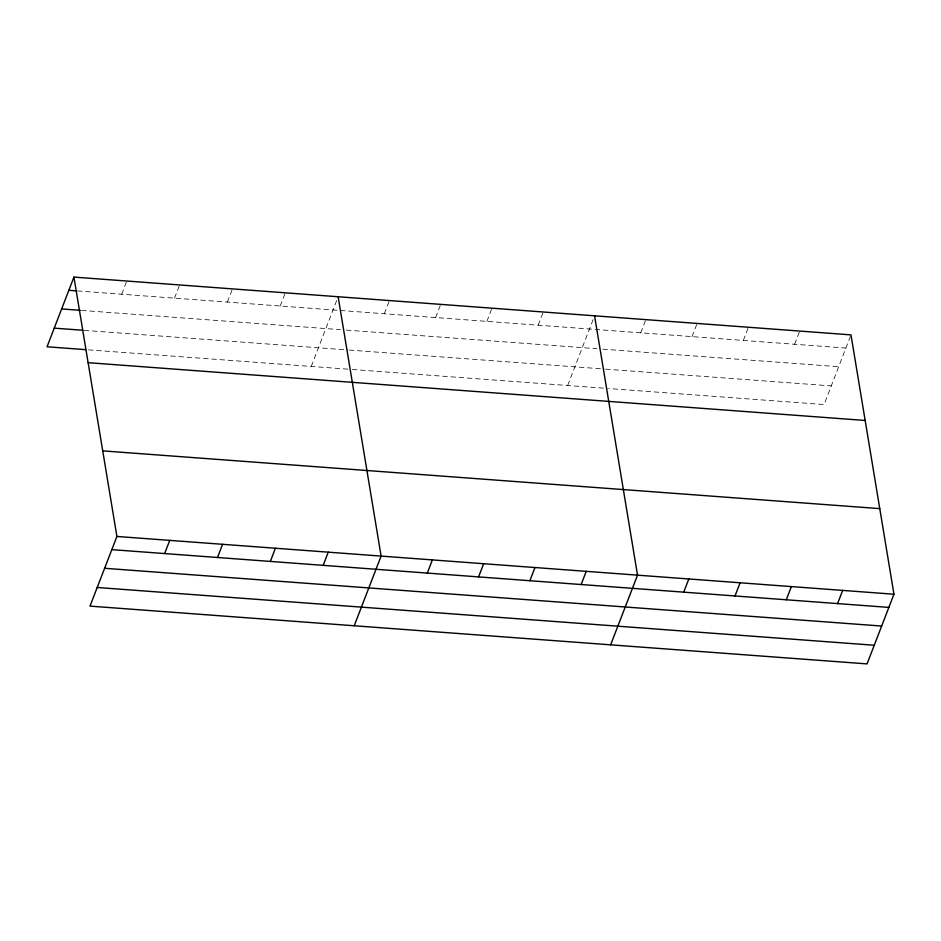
<?xml version="1.0" encoding="UTF-8"?>
<svg xmlns="http://www.w3.org/2000/svg" width="941" height="941" viewBox="0 0 941 941"><rect width="100%" height="100%" fill="white"/><g stroke="black" fill="none" stroke-linecap="round" stroke-linejoin="round"><path stroke-width="0.71" stroke-dasharray="4.71 3.53" d="M121.683 294.227L126.776 281.03M174.52 298.156L179.613 284.958M227.369 302.073L232.451 288.887M280.206 306.001L285.288 292.816M311.248 366.425L337.619 298.062M384.328 313.753L389.421 300.555M435.612 317.564L440.706 304.366M486.897 321.375L491.99 308.189M538.181 325.186L543.275 312M567.67 385.481L594.053 317.129M640.75 332.808L645.844 319.622M692.035 336.619L697.128 323.433M743.319 340.442L748.413 327.245M794.604 344.253L799.697 331.056M850.476 336.196L824.093 404.548L608.698 388.539M77.421 290.934L845.888 348.064M81.644 310.424L340.501 329.668M346.359 330.103L596.923 348.735M602.793 349.17L838.702 366.708M84.231 330.373L347.747 349.958M349.205 350.064L604.169 369.025M605.639 369.131L831.291 385.904M88.466 349.864L350.805 369.366M352.275 369.472L607.227 388.433"/><path stroke-width="1.41" d="M73.939 277.101L116.907 536.452L90.018 606.122L867.061 663.899L893.95 594.218L850.982 334.878L73.939 277.101L47.05 346.782L85.607 349.652M164.651 553.567L169.745 540.381M217.489 557.495L222.582 544.31M270.338 561.424L275.419 548.238M323.175 565.353L328.256 552.167M354.216 625.765L381.105 556.096L338.137 296.744M427.296 573.093L432.39 559.907M478.581 576.904L483.674 563.718M529.865 580.715L534.959 567.529M581.15 584.537L586.243 571.34M610.638 644.832L637.528 575.151L594.559 315.811M683.719 592.16L688.812 578.974M735.003 595.971L740.097 582.785M786.288 599.782L791.381 586.596M837.572 603.593L842.665 590.407M68.846 290.298L75.986 290.828M61.659 308.93L80.22 310.318M54.249 328.138L82.808 330.267M88.113 362.685L865.155 420.462M102.722 450.868L879.776 508.634M116.907 536.452L893.95 594.218M111.814 549.638L888.857 607.404M104.627 568.282L881.67 626.047M97.217 587.49L874.26 645.255"/></g></svg>
